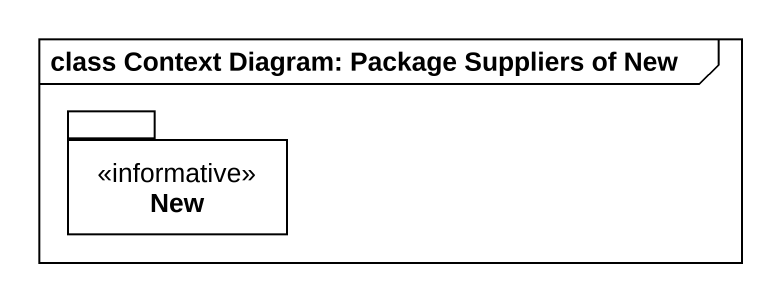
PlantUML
@startuml
mainframe class Context Diagram: Package Suppliers of New
package New <<informative>> {
}
@enduml
